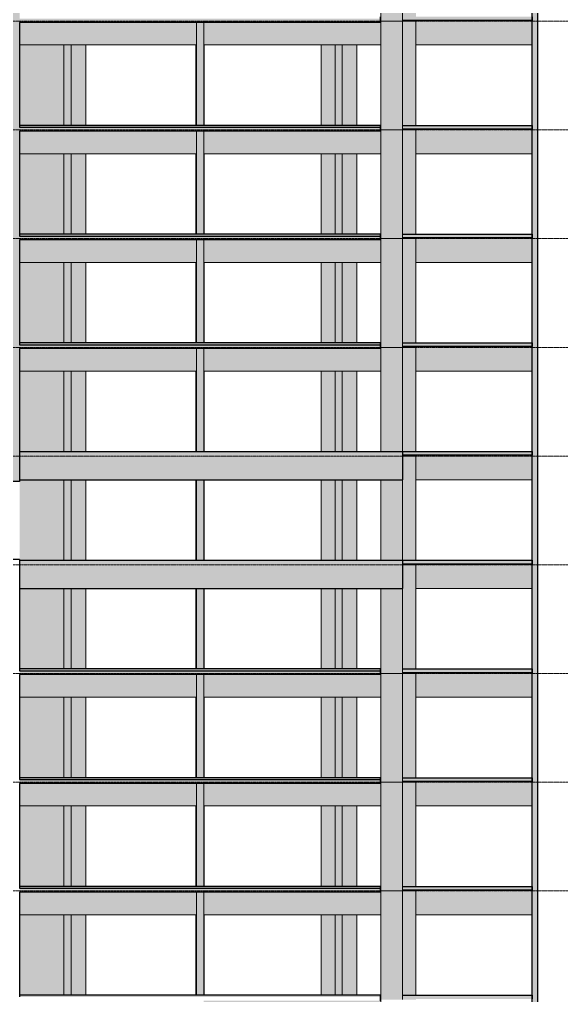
# Model space of a CAD drawing. Extents: x -1981 to 38708, y -3196 to 88064.
# Drawn here: x 33584 to 35019, y 83103 to 85688 of the extents above; entities that cross this region are included whole.
import ezdxf

# ---------------------------------------------------------------- set-up
doc = ezdxf.new("R2010")
doc.units = 0
doc.linetypes.add('Centro', pattern=[3.175, 0.635, -0.47625, 1.5875, -0.47625])
for name, color, linetype, lineweight in [('A-FLOR', 7, 'Continuous', 25), ('A-FLOR-LEVL', 7, 'Continuous', 9), ('S-BEAM', 7, 'Continuous', 25), ('S-COLS', 7, 'Continuous', 25)]:
    doc.layers.add(name, color=color, linetype=linetype, lineweight=lineweight)

msp = doc.modelspace()

# ---------------------------------------------------------------- hatches: boundary and pattern name
at = {"layer": 'A-FLOR', "true_color": 0xc0c0c0}
for points in [[(33584.24, 85680.92), (34538.74, 85680.92), (34538.74, 85691), (33584.24, 85691), (33584.24, 85684)], [(34845.33, 85686), (34941.74, 85686), (34941.74, 85696), (34598.24, 85696), (34598.24, 85686), (34670.93, 85686)], [(34535.16, 85403), (34538.74, 85403), (34538.74, 85408), (33584.24, 85407.99), (33584.24, 85403), (34431.76, 85403)], [(33584.24, 85392.92), (34538.74, 85392.92), (34538.74, 85403), (33584.24, 85403), (33584.24, 85396)], [(34845.33, 85398), (34941.74, 85398), (34941.74, 85408), (34598.24, 85408), (34598.24, 85398), (34670.93, 85398)], [(34938.24, 85408), (34938.24, 85408), (34845.33, 85408)], [(33584.24, 85115), (34538.74, 85115), (34538.74, 85120), (33584.24, 85119.99)], [(33584.24, 85104.92), (34538.74, 85104.92), (34538.74, 85115), (33584.24, 85115), (33584.24, 85108)], [(34845.33, 85110), (34941.74, 85110), (34941.74, 85120), (34598.24, 85120), (34598.24, 85110), (34670.93, 85110)], [(34938.24, 85120), (34938.24, 85120), (34845.33, 85120)], [(34431.76, 84827), (34538.74, 84827), (34538.74, 84832), (33584.24, 84831.99), (33584.24, 84827), (34345.18, 84827)], [(34638.55, 84822), (34941.74, 84822), (34941.74, 84832), (34598.24, 84832), (34598.24, 84822), (34633.99, 84822)], [(34938.24, 84832), (34938.24, 84832), (34638.55, 84832)], [(33584.24, 84816.92), (34538.74, 84816.92), (34538.74, 84827), (33584.24, 84826.99), (33584.24, 84820)], [(34638.55, 84534), (34941.74, 84534), (34941.74, 84544), (34598.24, 84544), (34598.24, 84534), (34633.99, 84534)], [(34382.49, 84256), (34382.49, 84256), (34224.98, 84256)], [(34845.33, 84246), (34941.74, 84246), (34941.74, 84256), (34598.24, 84256), (34598.24, 84246), (34670.93, 84246)], [(34535.16, 83963), (34538.74, 83963), (34538.74, 83968), (33584.24, 83967.99), (33584.24, 83963), (34431.76, 83963)], [(33737.18, 83952.92), (34538.74, 83952.92), (34538.74, 83963), (33584.24, 83963), (33584.24, 83952.92), (33735.13, 83952.92)], [(34845.33, 83958), (34941.74, 83958), (34941.74, 83968), (34598.24, 83968), (34598.24, 83958), (34670.93, 83958)], [(34938.24, 83968), (34938.24, 83968), (34845.33, 83968)], [(33584.24, 83675), (34538.74, 83675), (34538.74, 83680), (33584.24, 83679.81)], [(33584.24, 83664.92), (34538.74, 83664.92), (34538.74, 83675), (33584.24, 83675), (33584.24, 83668)], [(34845.33, 83670), (34941.74, 83670), (34941.74, 83680), (34598.24, 83679.81), (34598.24, 83670), (34670.93, 83670)], [(34535.16, 83387), (34538.74, 83387), (34538.74, 83392), (33584.24, 83391.99), (33584.24, 83387), (34431.76, 83387)], [(33719.75, 83376.92), (34538.74, 83376.92), (34538.74, 83387), (33584.24, 83387), (33584.24, 83376.92), (33708.01, 83376.92)], [(34638.55, 83382), (34941.74, 83382), (34941.74, 83392), (34598.24, 83392), (34598.24, 83382), (34633.99, 83382)], [(34535.16, 83099), (34538.74, 83099), (34538.74, 83104), (33584.24, 83103.99), (33584.24, 83099), (34431.76, 83099)], [(34879.84, 83094), (34941.74, 83094), (34941.74, 83104), (34598.24, 83104), (34598.24, 83094), (34845.33, 83094)]]:
    msp.add_hatch(color=9, dxfattribs=at).paths.add_polyline_path(points, flags=0)
h = msp.add_hatch(color=9, dxfattribs=at)
h.paths.add_polyline_path([(34382.49, 84544), (34382.49, 84544), (34224.98, 84544)], flags=0)
h.paths.add_polyline_path([(34938.24, 84544), (34938.24, 84544), (34638.55, 84544)], flags=0)
at = {"layer": 'S-BEAM', "true_color": 0xc0c0c0}
for points in [[(34535.16, 85621), (34540.49, 85621.18), (34540.49, 85696), (34538.74, 85695.96), (34538.74, 85680.92), (34071.74, 85680.92), (34071.74, 85621), (34431.76, 85621)], [(34941.74, 85621), (34941.74, 85686), (34633.99, 85686), (34633.99, 85621), (34845.33, 85621)], [(33593.42, 85621), (34052.74, 85621.18), (34052.74, 85680.92), (33584.24, 85680.92), (33584.24, 85621)], [(34540.49, 85333), (34540.49, 85408), (34538.74, 85407.96), (34538.74, 85392.92), (34071.74, 85392.92), (34071.74, 85333), (34431.76, 85333)], [(33597.48, 85333), (34052.74, 85333), (34052.74, 85392.92), (33584.24, 85392.92), (33584.24, 85333)], [(34638.55, 85333), (34941.74, 85333), (34941.74, 85398), (34633.99, 85398), (34633.99, 85333)], [(34535.16, 85045), (34540.49, 85045), (34540.49, 85120), (34538.74, 85119.96), (34538.74, 85104.92), (34071.74, 85104.92), (34071.74, 85045), (34431.76, 85045)], [(33584.24, 85045), (34052.74, 85045), (34052.74, 85104.92), (33584.24, 85104.92), (33584.24, 85045.03)], [(34941.74, 85045), (34941.74, 85110), (34633.99, 85110), (34633.99, 85045), (34845.33, 85045)], [(34431.76, 84757), (34540.49, 84757), (34540.49, 84832), (34538.74, 84831.96), (34538.74, 84816.92), (34071.74, 84816.92), (34071.74, 84757), (34419.74, 84757)], [(33584.24, 84757), (34052.74, 84757), (34052.74, 84816.92), (33584.24, 84816.92), (33584.24, 84757.03)], [(34633.99, 84757), (34941.74, 84757), (34941.74, 84822), (34633.99, 84822), (34633.99, 84774.19)], [(33584.24, 84469), (34598.24, 84469), (34598.24, 84544), (33584.24, 84544), (33584.24, 84474.01)], [(34941.74, 84469), (34941.74, 84534), (34633.99, 84534), (34633.99, 84469), (34638.55, 84469)], [(33584.24, 84181), (34598.24, 84181), (34598.24, 84256), (33584.24, 84256), (33584.24, 84209.28)], [(34941.74, 84181), (34941.74, 84246), (34633.99, 84246), (34633.99, 84181), (34845.33, 84181)], [(33584.24, 83893), (34052.74, 83893), (34052.74, 83952.92), (33584.24, 83952.92), (33584.24, 83893.03)], [(34071.74, 83893), (34540.49, 83893), (34540.49, 83968), (34538.74, 83967.96), (34538.74, 83952.92), (34071.74, 83952.92), (34071.74, 83919.61)], [(34633.99, 83893), (34941.74, 83893), (34941.74, 83958), (34633.99, 83958), (34633.99, 83910.19)], [(34431.76, 83605), (34540.49, 83605), (34540.49, 83680), (34538.74, 83679.81), (34538.74, 83664.92), (34071.74, 83664.92), (34071.74, 83605), (34419.74, 83605)], [(34941.74, 83605), (34941.74, 83670), (34633.99, 83670), (34633.99, 83605), (34845.33, 83605)], [(33584.24, 83605), (34052.74, 83605), (34052.74, 83664.92), (33584.24, 83664.92), (33584.24, 83605.03)], [(34535.16, 83317), (34540.49, 83317), (34540.49, 83392), (34538.74, 83391.96), (34538.74, 83376.92), (34071.74, 83376.92), (34071.74, 83317), (34431.76, 83317)], [(33584.24, 83317), (34052.74, 83317), (34052.74, 83376.92), (33584.24, 83376.92), (33584.24, 83317.03)], [(34941.74, 83317), (34941.74, 83382), (34633.99, 83382), (34633.99, 83317), (34638.55, 83317)], [(34382.49, 83029), (34540.49, 83029), (34540.49, 83104), (34538.74, 83103.96), (34538.74, 83088.92), (34071.74, 83088.92), (34071.74, 83029), (34224.98, 83029)]]:
    msp.add_hatch(color=9, dxfattribs=at).paths.add_polyline_path(points, flags=0)
at = {"layer": 'S-COLS', "true_color": 0xc0c0c0}
for points in [[(33584.24, 84464.5), (33583.99, 87709), (33544.74, 87709), (33544.74, 84464.5), (33583.99, 84464.5)], [(34956.74, 81078), (34956.74, 87634), (34941.74, 87634), (34941.74, 81078)], [(34598.24, 85684), (34598.24, 85972), (34540.49, 85972), (34540.49, 85684), (34586.85, 85684)], [(34598.24, 85396), (34598.24, 85684), (34540.49, 85684), (34540.49, 85396)], [(34071.74, 85408), (34071.74, 85408), (34071.74, 85680.92), (34052.74, 85680.92), (34052.74, 85408)], [(33584.24, 85408), (33701.73, 85408), (33701.73, 85621), (33584.24, 85621), (33584.24, 85444.7)], [(33701.73, 85408), (33720.73, 85408), (33720.73, 85621), (33701.73, 85621), (33701.73, 85532.94)], [(33722.8, 85408), (33759.47, 85408), (33759.25, 85621), (33720.73, 85621), (33720.73, 85408)], [(34382.49, 85408), (34419.74, 85408), (34419.74, 85621), (34382.49, 85621), (34382.49, 85408)], [(34431.76, 85408), (34438.74, 85408), (34438.74, 85621), (34419.74, 85621), (34419.74, 85408)], [(34477.49, 85408), (34477.49, 85621), (34438.74, 85621), (34438.74, 85408)], [(34071.74, 85120), (34071.74, 85120), (34071.74, 85392.92), (34052.74, 85392.92), (34052.74, 85120)], [(34598.24, 85108), (34598.24, 85396), (34540.49, 85396), (34540.49, 85108)], [(33701.73, 85120), (33701.73, 85333), (33584.24, 85333), (33584.54, 85120), (33692.67, 85120)], [(33708.01, 85120), (33720.73, 85120), (33720.73, 85333), (33701.73, 85333), (33701.73, 85120)], [(33722.8, 85120), (33759.47, 85120), (33759.25, 85333), (33720.73, 85333), (33720.73, 85120)], [(34419.74, 85120), (34419.74, 85333), (34382.49, 85333), (34382.49, 85120)], [(34437.73, 85120), (34438.74, 85120), (34438.74, 85333), (34419.74, 85333), (34419.74, 85120), (34431.76, 85120)], [(34438.74, 85120), (34477.49, 85120), (34477.49, 85333), (34438.74, 85333), (34438.74, 85120)], [(34052.74, 84832), (34071.74, 84832), (34071.74, 85104.92), (34052.74, 85104.92), (34052.74, 84832)], [(34540.49, 84820), (34598.24, 84820), (34598.24, 85108), (34540.49, 85108), (34540.49, 84826.99)], [(33584.24, 84832), (33701.73, 84832), (33701.73, 85045), (33584.24, 85045), (33584.24, 84975.57)], [(33701.73, 84832), (33720.73, 84832), (33720.73, 85045), (33701.73, 85045), (33701.73, 84832)], [(33759.47, 84832), (33759.47, 84842.17), (33759.25, 85045), (33720.73, 85045), (33720.73, 84832), (33759.25, 84832)], [(34419.74, 84832), (34419.74, 85045), (34382.49, 85045), (34382.49, 84832)], [(34437.73, 84832), (34438.74, 84832), (34438.74, 85045), (34419.74, 85045), (34419.74, 84832), (34431.76, 84832)], [(34477.49, 84832), (34477.49, 85045), (34438.74, 85045), (34438.74, 84832)], [(34052.74, 84544), (34071.74, 84544), (34071.74, 84816.92), (34052.74, 84816.92), (34052.74, 84544)], [(34586.85, 84544), (34598.24, 84544), (34598.24, 84820), (34540.49, 84820), (34540.49, 84544)], [(33604.62, 84544), (33701.73, 84544), (33701.73, 84757), (33584.24, 84757), (33584.24, 84544)], [(33708.01, 84544), (33720.73, 84544), (33720.73, 84757), (33701.73, 84757), (33701.73, 84544)], [(33752.93, 84544), (33759.47, 84544), (33759.25, 84757), (33720.73, 84757), (33720.73, 84544), (33748.49, 84544)], [(34419.74, 84544), (34419.74, 84757), (34382.49, 84757), (34382.49, 84544)], [(34438.74, 84544), (34438.74, 84757), (34419.74, 84757), (34419.74, 84544), (34437.73, 84544)], [(34477.49, 84544), (34477.49, 84757), (34438.74, 84757), (34438.74, 84544)], [(33604.62, 84256), (33701.73, 84256), (33701.73, 84469), (33584.24, 84469), (33584.24, 84256)], [(33708.01, 84256), (33720.73, 84256), (33720.73, 84469), (33701.73, 84469), (33701.73, 84256)], [(33722.8, 84256), (33759.47, 84256), (33759.25, 84469), (33720.73, 84469), (33720.73, 84256)], [(34052.74, 84256), (34071.74, 84256), (34071.74, 84469), (34052.74, 84469), (34052.74, 84256)], [(34419.74, 84256), (34419.74, 84469), (34382.49, 84469), (34382.49, 84256)], [(34438.74, 84256), (34438.74, 84469), (34419.74, 84469), (34419.74, 84256), (34437.73, 84256)], [(34438.74, 84256), (34477.49, 84256), (34477.49, 84469), (34438.74, 84469), (34438.74, 84256)], [(34543.57, 84256), (34598.24, 84256), (34598.24, 84469), (34540.49, 84469), (34540.49, 84256)], [(33701.73, 83968), (33701.73, 84181), (33584.24, 84181), (33584.24, 83968), (33692.67, 83968)], [(33708.01, 83968), (33720.73, 83968), (33720.73, 84181), (33701.73, 84181), (33701.73, 83968)], [(33759.47, 83968), (33759.25, 84181), (33720.73, 84181), (33720.73, 83968), (33759.25, 83968)], [(34052.74, 83968), (34071.74, 83968), (34071.74, 84181), (34052.74, 84181), (34052.74, 83968)], [(34382.49, 83968), (34419.74, 83968), (34419.74, 84181), (34382.49, 84181), (34382.49, 83968)], [(34431.76, 83968), (34438.74, 83968), (34438.74, 84181), (34419.74, 84181), (34419.74, 83968)], [(34477.49, 83968), (34477.49, 84181), (34438.74, 84181), (34438.74, 83968)], [(34598.24, 83956), (34598.24, 84181), (34540.49, 84181), (34540.49, 83956)], [(34071.74, 83680), (34071.74, 83952.92), (34052.74, 83952.92), (34052.74, 83680)], [(34540.49, 83668), (34598.24, 83668), (34598.24, 83956), (34540.49, 83956), (34540.49, 83676.74)], [(33701.73, 83680), (33701.73, 83893), (33584.24, 83893), (33584.24, 83680), (33692.67, 83680)], [(33708.01, 83680), (33720.73, 83680), (33720.73, 83893), (33701.73, 83893), (33701.73, 83680)], [(33759.25, 83680), (33759.47, 83680), (33759.25, 83893), (33720.73, 83893), (33720.73, 83680), (33747.4, 83680)], [(34382.49, 83680), (34419.74, 83680), (34419.74, 83893), (34382.49, 83893), (34382.49, 83768.06)], [(34431.76, 83680), (34438.74, 83680), (34438.74, 83893), (34419.74, 83893), (34419.74, 83680)], [(34438.74, 83680), (34477.49, 83680), (34477.49, 83893), (34438.74, 83893), (34438.74, 83768.06)], [(34598.24, 83380), (34598.24, 83668), (34540.49, 83668), (34540.49, 83380), (34586.85, 83380)], [(34052.74, 83392), (34071.74, 83392), (34071.74, 83664.92), (34052.74, 83664.92), (34052.74, 83415.08)], [(33604.62, 83392), (33701.73, 83392), (33701.73, 83605), (33584.24, 83605), (33584.24, 83392)], [(33708.01, 83392), (33720.73, 83392), (33720.73, 83605), (33701.73, 83605), (33701.73, 83392)], [(33731.48, 83392), (33759.47, 83392), (33759.25, 83605), (33720.73, 83605), (33720.73, 83392), (33731.39, 83392)], [(34382.49, 83392), (34419.74, 83392), (34419.74, 83605), (34382.49, 83605), (34382.49, 83591.57)], [(34438.74, 83392), (34438.74, 83605), (34419.74, 83605), (34419.74, 83392), (34437.73, 83392)], [(34438.74, 83392), (34477.49, 83392), (34477.49, 83605), (34438.74, 83605), (34438.74, 83415.08)], [(34052.74, 83104), (34071.74, 83104), (34071.74, 83376.92), (34052.74, 83376.92), (34052.74, 83238.59)], [(34598.24, 83092), (34598.24, 83380), (34540.49, 83380), (34540.49, 83092)], [(33604.62, 83104), (33701.73, 83104), (33701.73, 83317), (33584.24, 83317), (33584.24, 83104)], [(33708.01, 83104), (33720.73, 83104), (33720.73, 83317), (33701.73, 83317), (33701.73, 83104)], [(33727.96, 83104), (33759.47, 83104.41), (33759.25, 83317), (33720.73, 83317), (33721.13, 83104), (33727.73, 83104)], [(34382.49, 83104), (34419.74, 83104), (34419.74, 83317), (34382.49, 83317), (34382.49, 83238.59)], [(34437.73, 83104), (34438.74, 83104), (34438.74, 83317), (34419.74, 83317), (34419.74, 83104), (34431.76, 83104)], [(34438.74, 83104), (34477.49, 83104), (34477.49, 83317), (34438.74, 83317), (34438.74, 83238.59)]]:
    msp.add_hatch(color=9, dxfattribs=at).paths.add_polyline_path(points, flags=0)
h = msp.add_hatch(color=9, dxfattribs=at)
h.paths.add_polyline_path([(34601.82, 85684), (34633.99, 85684), (34633.99, 85686), (34598.24, 85686), (34598.24, 85684)], flags=0)
h.paths.add_polyline_path([(34633.99, 85696), (34633.99, 85972), (34598.24, 85972), (34598.24, 85696)], flags=0)
h = msp.add_hatch(color=9, dxfattribs=at)
h.paths.add_polyline_path([(34601.82, 85396), (34633.99, 85396), (34633.99, 85398), (34598.24, 85398), (34598.24, 85396)], flags=0)
h.paths.add_polyline_path([(34633.99, 85408), (34633.99, 85684), (34598.24, 85684), (34598.24, 85408)], flags=0)
h = msp.add_hatch(color=9, dxfattribs=at)
h.paths.add_polyline_path([(34072.29, 85408), (34073.24, 85408), (34073.24, 85621), (34071.74, 85621), (34071.74, 85408)], flags=0)
h.paths.add_polyline_path([(34051.24, 85408), (34052.74, 85408), (34052.74, 85621), (34051.24, 85621), (34051.24, 85408)], flags=0)
h = msp.add_hatch(color=9, dxfattribs=at)
h.paths.add_polyline_path([(34601.82, 85108), (34633.99, 85108), (34633.99, 85110), (34598.24, 85110), (34598.24, 85108)], flags=0)
h.paths.add_polyline_path([(34633.99, 85120), (34633.99, 85396), (34598.24, 85396), (34598.24, 85120)], flags=0)
h = msp.add_hatch(color=9, dxfattribs=at)
h.paths.add_polyline_path([(34072.29, 85120), (34073.24, 85120), (34073.24, 85333), (34071.74, 85333), (34071.74, 85120)], flags=0)
h.paths.add_polyline_path([(34051.24, 85120), (34052.74, 85120), (34052.74, 85333), (34051.24, 85333), (34051.24, 85120)], flags=0)
h = msp.add_hatch(color=9, dxfattribs=at)
h.paths.add_polyline_path([(34633.99, 84820), (34633.99, 84822), (34598.24, 84822), (34598.24, 84820), (34601.82, 84820)], flags=0)
h.paths.add_polyline_path([(34598.24, 84832), (34633.99, 84832), (34633.99, 85108), (34598.24, 85108), (34598.24, 85003.47)], flags=0)
h = msp.add_hatch(color=9, dxfattribs=at)
h.paths.add_polyline_path([(34051.24, 84832), (34052.74, 84832), (34052.74, 85045), (34051.24, 85045), (34051.24, 84832)], flags=0)
h.paths.add_polyline_path([(34071.74, 84832), (34073.24, 84832), (34073.24, 85045), (34071.74, 85045), (34071.74, 84832)], flags=0)
h = msp.add_hatch(color=9, dxfattribs=at)
h.paths.add_polyline_path([(34601.82, 84532), (34633.99, 84532), (34633.99, 84534), (34598.24, 84534), (34598.24, 84532)], flags=0)
h.paths.add_polyline_path([(34598.24, 84544), (34633.99, 84544), (34633.99, 84820), (34598.24, 84820), (34598.24, 84562.25)], flags=0)
h = msp.add_hatch(color=9, dxfattribs=at)
h.paths.add_polyline_path([(34073.24, 84544), (34073.24, 84757), (34071.74, 84756.85), (34071.74, 84544), (34072.29, 84544)], flags=0)
h.paths.add_polyline_path([(34052.74, 84544), (34052.74, 84757), (34051.24, 84757), (34051.24, 84544)], flags=0)
h = msp.add_hatch(color=9, dxfattribs=at)
h.paths.add_polyline_path([(34598.24, 84244), (34633.99, 84244), (34633.99, 84246), (34598.24, 84246)], flags=0)
h.paths.add_polyline_path([(34598.24, 84256), (34633.99, 84256), (34633.99, 84532), (34598.24, 84532), (34598.24, 84297.52)], flags=0)
h = msp.add_hatch(color=9, dxfattribs=at)
h.paths.add_polyline_path([(34073.24, 84256), (34073.24, 84469), (34071.74, 84468.85), (34071.74, 84256), (34072.29, 84256)], flags=0)
h.paths.add_polyline_path([(34052.74, 84256), (34052.74, 84469), (34051.24, 84469), (34051.24, 84256)], flags=0)
h = msp.add_hatch(color=9, dxfattribs=at)
h.paths.add_polyline_path([(34601.82, 83956), (34633.99, 83956), (34633.99, 83958), (34598.24, 83958), (34598.24, 83956)], flags=0)
h.paths.add_polyline_path([(34633.99, 83968), (34633.99, 84244), (34598.24, 84244), (34598.24, 83968)], flags=0)
h = msp.add_hatch(color=9, dxfattribs=at)
h.paths.add_polyline_path([(34052.74, 83968), (34052.74, 84181), (34051.24, 84181), (34051.24, 83968)], flags=0)
h.paths.add_polyline_path([(34071.74, 83968), (34073.24, 83968), (34073.24, 84181), (34071.74, 84180.85), (34071.74, 83968)], flags=0)
h = msp.add_hatch(color=9, dxfattribs=at)
h.paths.add_polyline_path([(34598.24, 83668), (34633.99, 83668), (34633.99, 83670), (34598.24, 83670)], flags=0)
h.paths.add_polyline_path([(34598.24, 83680), (34633.99, 83680), (34633.99, 83956), (34598.24, 83956), (34598.24, 83768.06)], flags=0)
h = msp.add_hatch(color=9, dxfattribs=at)
h.paths.add_polyline_path([(34051.24, 83680), (34052.74, 83680), (34052.74, 83893), (34051.24, 83893), (34051.24, 83768.06)], flags=0)
h.paths.add_polyline_path([(34072.29, 83680), (34073.24, 83680), (34073.24, 83893), (34071.74, 83893), (34071.74, 83680)], flags=0)
h = msp.add_hatch(color=9, dxfattribs=at)
h.paths.add_polyline_path([(34601.82, 83380), (34633.99, 83380), (34633.99, 83382), (34598.24, 83382), (34598.24, 83380)], flags=0)
h.paths.add_polyline_path([(34633.99, 83392), (34633.99, 83668), (34598.24, 83668), (34598.24, 83392)], flags=0)
h = msp.add_hatch(color=9, dxfattribs=at)
h.paths.add_polyline_path([(34052.74, 83392), (34052.74, 83605), (34051.24, 83605), (34051.24, 83392)], flags=0)
h.paths.add_polyline_path([(34072.29, 83392), (34073.24, 83392), (34073.24, 83605), (34071.74, 83604.85), (34071.74, 83392)], flags=0)
h = msp.add_hatch(color=9, dxfattribs=at)
h.paths.add_polyline_path([(34601.82, 83092), (34633.99, 83092), (34633.99, 83094), (34598.24, 83094), (34598.24, 83092)], flags=0)
h.paths.add_polyline_path([(34633.99, 83104), (34633.99, 83380), (34598.24, 83380), (34598.24, 83104)], flags=0)
h = msp.add_hatch(color=9, dxfattribs=at)
h.paths.add_polyline_path([(34073.24, 83104), (34073.24, 83317), (34071.74, 83317), (34071.74, 83104), (34072.29, 83104)], flags=0)
h.paths.add_polyline_path([(34051.24, 83104), (34052.74, 83104), (34052.74, 83317), (34051.24, 83317), (34051.24, 83238.59)], flags=0)

# ---------------------------------------------------------------- linework, layer by layer
at = {"layer": 'A-FLOR', "color": 190, "true_color": 0x8000ff}
for p, q in [((34538.74, 85696), (34538.74, 85680.92)), ((34941.74, 85686), (34598.24, 85686)), ((34941.74, 85696), (34941.74, 85686)), ((34538.74, 85680.92), (33584.24, 85680.92)), ((34538.74, 85408), (33584.24, 85408)), ((33584.24, 85403), (34538.74, 85403)), ((34538.74, 85408), (34538.74, 85392.92)), ((34598.24, 85408), (34941.74, 85408)), ((34941.74, 85408), (34941.74, 85398)), ((34538.74, 85392.92), (33584.24, 85392.92)), ((34941.74, 85398), (34598.24, 85398)), ((34538.74, 85120), (33584.24, 85120)), ((33584.24, 85115), (34538.74, 85115)), ((34538.74, 85120), (34538.74, 85104.92)), ((34598.24, 85120), (34941.74, 85120)), ((34941.74, 85120), (34941.74, 85110)), ((34538.74, 85104.92), (33584.24, 85104.92)), ((34941.74, 85110), (34598.24, 85110)), ((34538.74, 84832), (33584.24, 84832)), ((34538.74, 84832), (34538.74, 84816.92)), ((34598.24, 84832), (34941.74, 84832)), ((34941.74, 84832), (34941.74, 84822)), ((33584.24, 84827), (34538.74, 84827)), ((34538.74, 84816.92), (33584.24, 84816.92)), ((34941.74, 84822), (34598.24, 84822)), ((34598.24, 84544), (34941.74, 84544)), ((34941.74, 84534), (34598.24, 84534)), ((34941.74, 84544), (34941.74, 84534)), ((34598.24, 84256), (34941.74, 84256)), ((34941.74, 84246), (34598.24, 84246)), ((34941.74, 84256), (34941.74, 84246)), ((34538.74, 83968), (33584.24, 83968)), ((33584.24, 83963), (34538.74, 83963)), ((34538.74, 83952.92), (33584.24, 83952.92)), ((34538.74, 83968), (34538.74, 83952.92)), ((34598.24, 83968), (34941.74, 83968)), ((34941.74, 83958), (34598.24, 83958)), ((34941.74, 83968), (34941.74, 83958)), ((34538.74, 83680), (33584.24, 83680)), ((33584.24, 83675), (34538.74, 83675)), ((34538.74, 83680), (34538.74, 83664.92)), ((34598.24, 83680), (34941.74, 83680)), ((34941.74, 83670), (34598.24, 83670)), ((34941.74, 83680), (34941.74, 83670)), ((34538.74, 83664.92), (33584.24, 83664.92)), ((34538.74, 83392), (33584.24, 83392)), ((33584.24, 83387), (34538.74, 83387)), ((34538.74, 83392), (34538.74, 83376.92)), ((34598.24, 83392), (34941.74, 83392)), ((34941.74, 83392), (34941.74, 83382)), ((34538.74, 83376.92), (33584.24, 83376.92)), ((34941.74, 83382), (34598.24, 83382)), ((34538.74, 83104), (33584.24, 83104)), ((34538.74, 83104), (34538.74, 83088.92)), ((34598.24, 83104), (34941.74, 83104)), ((34941.74, 83104), (34941.74, 83094))]:
    msp.add_line(p, q, dxfattribs=at)
at = {"layer": 'A-FLOR-LEVL', "linetype": 'Centro'}
for p, q in [((31363.29, 85684), (36911.86, 85684)), ((31363.29, 85396), (36911.86, 85396)), ((31363.29, 85108), (36911.86, 85108)), ((31363.29, 84820), (36911.86, 84820)), ((31363.29, 84532), (36911.86, 84532)), ((31363.29, 84244), (36911.86, 84244)), ((31363.29, 83956), (36911.86, 83956)), ((31363.29, 83668), (36911.86, 83668)), ((31363.29, 83380), (36911.86, 83380))]:
    msp.add_line(p, q, dxfattribs=at)
at = {"layer": 'S-BEAM', "lineweight": 9}
for p, q in [((34540.49, 85621), (34540.49, 85696)), ((34633.99, 85686), (34633.99, 85621)), ((34052.74, 85680.92), (34052.74, 85621)), ((34071.74, 85680.92), (34071.74, 85621)), ((34052.74, 85621), (33584.24, 85621)), ((34071.74, 85621), (34540.49, 85621)), ((34633.99, 85621), (34941.74, 85621)), ((33584.24, 85408), (34052.74, 85408)), ((34071.74, 85408), (34540.49, 85408)), ((34540.49, 85333), (34540.49, 85408)), ((34052.74, 85392.92), (34052.74, 85333)), ((34071.74, 85392.92), (34071.74, 85333)), ((34633.99, 85398), (34633.99, 85333)), ((34052.74, 85333), (33584.24, 85333)), ((34071.74, 85333), (34540.49, 85333)), ((34633.99, 85333), (34941.74, 85333)), ((33584.24, 85120), (34052.74, 85120)), ((34071.74, 85120), (34540.49, 85120)), ((34540.49, 85045), (34540.49, 85120)), ((34052.74, 85104.92), (34052.74, 85045)), ((34071.74, 85104.92), (34071.74, 85045)), ((34633.99, 85110), (34633.99, 85045)), ((34052.74, 85045), (33584.24, 85045)), ((34071.74, 85045), (34540.49, 85045)), ((34633.99, 85045), (34941.74, 85045)), ((33584.24, 84832), (34052.74, 84832)), ((34071.74, 84832), (34540.49, 84832)), ((34540.49, 84757), (34540.49, 84832)), ((34052.74, 84816.92), (34052.74, 84757)), ((34071.74, 84816.92), (34071.74, 84757)), ((34633.99, 84822), (34633.99, 84757)), ((34052.74, 84757), (33584.24, 84757)), ((34071.74, 84757), (34540.49, 84757)), ((34633.99, 84757), (34941.74, 84757)), ((34633.99, 84534), (34633.99, 84469)), ((34633.99, 84469), (34941.74, 84469)), ((34633.99, 84246), (34633.99, 84181)), ((34633.99, 84181), (34941.74, 84181)), ((33584.24, 83968), (34052.74, 83968)), ((34052.74, 83952.92), (34052.74, 83893)), ((34071.74, 83968), (34540.49, 83968)), ((34071.74, 83952.92), (34071.74, 83893)), ((34540.49, 83893), (34540.49, 83968)), ((34633.99, 83958), (34633.99, 83893)), ((34052.74, 83893), (33584.24, 83893)), ((34071.74, 83893), (34540.49, 83893)), ((34633.99, 83893), (34941.74, 83893)), ((33584.24, 83680), (34052.74, 83680)), ((34071.74, 83680), (34540.49, 83680)), ((34540.49, 83605), (34540.49, 83680)), ((34633.99, 83670), (34633.99, 83605)), ((34052.74, 83664.92), (34052.74, 83605)), ((34071.74, 83664.92), (34071.74, 83605)), ((34052.74, 83605), (33584.24, 83605)), ((34071.74, 83605), (34540.49, 83605)), ((34633.99, 83605), (34941.74, 83605)), ((33584.24, 83392), (34052.74, 83392)), ((34071.74, 83392), (34540.49, 83392)), ((34540.49, 83317), (34540.49, 83392)), ((34052.74, 83376.92), (34052.74, 83317)), ((34071.74, 83376.92), (34071.74, 83317)), ((34633.99, 83382), (34633.99, 83317)), ((34052.74, 83317), (33584.24, 83317)), ((34071.74, 83317), (34540.49, 83317)), ((34633.99, 83317), (34941.74, 83317)), ((33584.24, 83104), (34052.74, 83104)), ((34071.74, 83104), (34540.49, 83104)), ((34540.49, 83029), (34540.49, 83104))]:
    msp.add_line(p, q, dxfattribs=at)
at = {"layer": 'S-BEAM', "color": 190, "true_color": 0x8000ff}
for p, q in [((33584.24, 84544), (34598.24, 84544)), ((33584.24, 84544), (33584.24, 84469)), ((34598.24, 84544), (34598.24, 84469)), ((33584.24, 84469), (34598.24, 84469)), ((33584.24, 84256), (34598.24, 84256)), ((33584.24, 84256), (33584.24, 84181)), ((34598.24, 84256), (34598.24, 84181)), ((33584.24, 84181), (34598.24, 84181))]:
    msp.add_line(p, q, dxfattribs=at)
at = {"layer": 'S-COLS', "color": 190, "true_color": 0x8000ff}
for p, q in [((34956.74, 81078), (34956.74, 87634)), ((34941.74, 81078), (34941.74, 87398)), ((33584.24, 85680.92), (33584.24, 85403)), ((33584.24, 85392.92), (33584.24, 85115)), ((33584.24, 85104.92), (33584.24, 84827)), ((33584.24, 84816.92), (33584.24, 84464.5)), ((33584.24, 84464.5), (33544.74, 84464.5)), ((33584.24, 84258), (33544.74, 84258)), ((33584.24, 84258), (33584.24, 83963)), ((33584.24, 83952.92), (33584.24, 83675)), ((33584.24, 83664.92), (33584.24, 83387)), ((33584.24, 83376.92), (33584.24, 83099))]:
    msp.add_line(p, q, dxfattribs=at)
at = {"layer": 'S-COLS', "lineweight": 9}
for p, q in [((34540.49, 85972), (34540.49, 85684)), ((34598.24, 85972), (34598.24, 85684)), ((34540.49, 85684), (34540.49, 85396)), ((34598.24, 85684), (34540.49, 85684)), ((34598.24, 85684), (34540.49, 85684)), ((34598.24, 85684), (34598.24, 85396)), ((34633.99, 85684), (34598.24, 85684)), ((34633.99, 85684), (34598.24, 85684)), ((34633.99, 85686), (34633.99, 85684)), ((34633.99, 85684), (34633.99, 85408)), ((34052.74, 85680.92), (34052.74, 85621)), ((34071.74, 85680.92), (34071.74, 85621)), ((33701.73, 85621), (33701.73, 85408)), ((33720.73, 85621), (33720.73, 85408)), ((33759.47, 85621), (33759.47, 85408)), ((34051.24, 85621), (34051.24, 85408)), ((34052.74, 85621), (34052.74, 85408)), ((34071.74, 85621), (34071.74, 85408)), ((34073.24, 85621), (34073.24, 85408)), ((34382.49, 85621), (34382.49, 85408)), ((34419.74, 85621), (34419.74, 85408)), ((34438.74, 85621), (34438.74, 85408)), ((34477.49, 85621), (34477.49, 85408)), ((34052.74, 85392.92), (34052.74, 85333)), ((34071.74, 85392.92), (34071.74, 85333)), ((34540.49, 85396), (34540.49, 85108)), ((34598.24, 85396), (34540.49, 85396)), ((34598.24, 85396), (34540.49, 85396)), ((34598.24, 85396), (34598.24, 85108)), ((34633.99, 85396), (34598.24, 85396)), ((34633.99, 85396), (34598.24, 85396)), ((34633.99, 85398), (34633.99, 85396)), ((34633.99, 85396), (34633.99, 85120)), ((33701.73, 85333), (33701.73, 85120)), ((33720.73, 85333), (33720.73, 85120)), ((33759.47, 85333), (33759.47, 85120)), ((34051.24, 85333), (34051.24, 85120)), ((34052.74, 85333), (34052.74, 85120)), ((34071.74, 85333), (34071.74, 85120)), ((34073.24, 85333), (34073.24, 85120)), ((34382.49, 85333), (34382.49, 85120)), ((34419.74, 85333), (34419.74, 85120)), ((34438.74, 85333), (34438.74, 85120)), ((34477.49, 85333), (34477.49, 85120)), ((34052.74, 85104.92), (34052.74, 85045)), ((34071.74, 85104.92), (34071.74, 85045)), ((34540.49, 85108), (34540.49, 84820)), ((34598.24, 85108), (34540.49, 85108)), ((34598.24, 85108), (34540.49, 85108)), ((34598.24, 85108), (34598.24, 84820)), ((34633.99, 85108), (34598.24, 85108)), ((34633.99, 85108), (34598.24, 85108)), ((34633.99, 85110), (34633.99, 85108)), ((34633.99, 85108), (34633.99, 84832)), ((33701.73, 85045), (33701.73, 84832)), ((33720.73, 85045), (33720.73, 84832)), ((33759.47, 85045), (33759.47, 84832)), ((34051.24, 85045), (34051.24, 84832)), ((34052.74, 85045), (34052.74, 84832)), ((34071.74, 85045), (34071.74, 84832)), ((34073.24, 85045), (34073.24, 84832)), ((34382.49, 85045), (34382.49, 84832)), ((34419.74, 85045), (34419.74, 84832)), ((34438.74, 85045), (34438.74, 84832)), ((34477.49, 85045), (34477.49, 84832)), ((34052.74, 84816.92), (34052.74, 84757)), ((34071.74, 84816.92), (34071.74, 84757)), ((34540.49, 84820), (34540.49, 84544)), ((34598.24, 84820), (34540.49, 84820)), ((34598.24, 84820), (34540.49, 84820)), ((34598.24, 84820), (34598.24, 84544)), ((34633.99, 84820), (34598.24, 84820)), ((34633.99, 84820), (34598.24, 84820)), ((34633.99, 84822), (34633.99, 84820)), ((34633.99, 84820), (34633.99, 84544)), ((33701.73, 84757), (33701.73, 84544)), ((33720.73, 84757), (33720.73, 84544)), ((33759.47, 84757), (33759.47, 84544)), ((34051.24, 84757), (34051.24, 84544)), ((34052.74, 84757), (34052.74, 84544)), ((34071.74, 84757), (34071.74, 84544)), ((34073.24, 84757), (34073.24, 84544)), ((34382.49, 84757), (34382.49, 84544)), ((34419.74, 84757), (34419.74, 84544)), ((34438.74, 84757), (34438.74, 84544)), ((34477.49, 84757), (34477.49, 84544)), ((34633.99, 84532), (34598.24, 84532)), ((34633.99, 84532), (34598.24, 84532)), ((34633.99, 84534), (34633.99, 84532)), ((34633.99, 84532), (34633.99, 84256)), ((33701.73, 84469), (33701.73, 84256)), ((33720.73, 84469), (33720.73, 84256)), ((33759.47, 84469), (33759.47, 84256)), ((34051.24, 84469), (34051.24, 84256)), ((34052.74, 84469), (34052.74, 84256)), ((34071.74, 84469), (34071.74, 84256)), ((34073.24, 84469), (34073.24, 84256)), ((34382.49, 84469), (34382.49, 84256)), ((34419.74, 84469), (34419.74, 84256)), ((34438.74, 84469), (34438.74, 84256)), ((34477.49, 84469), (34477.49, 84256)), ((34540.49, 84469), (34540.49, 84256)), ((34598.24, 84469), (34598.24, 84256)), ((34633.99, 84244), (34598.24, 84244)), ((34633.99, 84244), (34598.24, 84244)), ((34633.99, 84246), (34633.99, 84244)), ((34633.99, 84244), (34633.99, 83968)), ((33701.73, 84181), (33701.73, 83968)), ((33720.73, 84181), (33720.73, 83968)), ((33759.47, 84181), (33759.47, 83968)), ((34051.24, 84181), (34051.24, 83968)), ((34052.74, 84181), (34052.74, 83968)), ((34071.74, 84181), (34071.74, 83968)), ((34073.24, 84181), (34073.24, 83968)), ((34382.49, 84181), (34382.49, 83968)), ((34419.74, 84181), (34419.74, 83968)), ((34438.74, 84181), (34438.74, 83968)), ((34477.49, 84181), (34477.49, 83968)), ((34540.49, 84181), (34540.49, 83956)), ((34598.24, 84181), (34598.24, 83956)), ((34052.74, 83952.92), (34052.74, 83893)), ((34071.74, 83952.92), (34071.74, 83893)), ((34540.49, 83956), (34540.49, 83668)), ((34598.24, 83956), (34540.49, 83956)), ((34598.24, 83956), (34540.49, 83956)), ((34598.24, 83956), (34598.24, 83668)), ((34633.99, 83956), (34598.24, 83956)), ((34633.99, 83956), (34598.24, 83956)), ((34633.99, 83958), (34633.99, 83956)), ((34633.99, 83956), (34633.99, 83680)), ((33701.73, 83893), (33701.73, 83680)), ((33720.73, 83893), (33720.73, 83680)), ((33759.47, 83893), (33759.47, 83680)), ((34051.24, 83893), (34051.24, 83680)), ((34052.74, 83893), (34052.74, 83680)), ((34071.74, 83893), (34071.74, 83680)), ((34073.24, 83893), (34073.24, 83680)), ((34382.49, 83893), (34382.49, 83680)), ((34419.74, 83893), (34419.74, 83680)), ((34438.74, 83893), (34438.74, 83680)), ((34477.49, 83893), (34477.49, 83680)), ((34540.49, 83668), (34540.49, 83380)), ((34598.24, 83668), (34540.49, 83668)), ((34598.24, 83668), (34540.49, 83668)), ((34598.24, 83668), (34598.24, 83380)), ((34633.99, 83668), (34598.24, 83668)), ((34633.99, 83668), (34598.24, 83668)), ((34633.99, 83670), (34633.99, 83668)), ((34633.99, 83668), (34633.99, 83392)), ((34052.74, 83664.92), (34052.74, 83605)), ((34071.74, 83664.92), (34071.74, 83605)), ((33701.73, 83605), (33701.73, 83392)), ((33720.73, 83605), (33720.73, 83392)), ((33759.47, 83605), (33759.47, 83392)), ((34051.24, 83605), (34051.24, 83392)), ((34052.74, 83605), (34052.74, 83392)), ((34071.74, 83605), (34071.74, 83392)), ((34073.24, 83605), (34073.24, 83392)), ((34382.49, 83605), (34382.49, 83392)), ((34419.74, 83605), (34419.74, 83392)), ((34438.74, 83605), (34438.74, 83392)), ((34477.49, 83605), (34477.49, 83392)), ((34052.74, 83376.92), (34052.74, 83317)), ((34071.74, 83376.92), (34071.74, 83317)), ((34540.49, 83380), (34540.49, 83092)), ((34598.24, 83380), (34540.49, 83380)), ((34598.24, 83380), (34540.49, 83380)), ((34598.24, 83380), (34598.24, 83092)), ((34633.99, 83380), (34598.24, 83380)), ((34633.99, 83380), (34598.24, 83380)), ((34633.99, 83382), (34633.99, 83380)), ((34633.99, 83380), (34633.99, 83104)), ((33701.73, 83317), (33701.73, 83104)), ((33720.73, 83317), (33720.73, 83104)), ((33759.47, 83317), (33759.47, 83104)), ((34051.24, 83317), (34051.24, 83104)), ((34052.74, 83317), (34052.74, 83104)), ((34071.74, 83317), (34071.74, 83104)), ((34073.24, 83317), (34073.24, 83104)), ((34382.49, 83317), (34382.49, 83104)), ((34419.74, 83317), (34419.74, 83104)), ((34438.74, 83317), (34438.74, 83104)), ((34477.49, 83317), (34477.49, 83104))]:
    msp.add_line(p, q, dxfattribs=at)

doc.saveas('drawing.dxf')
